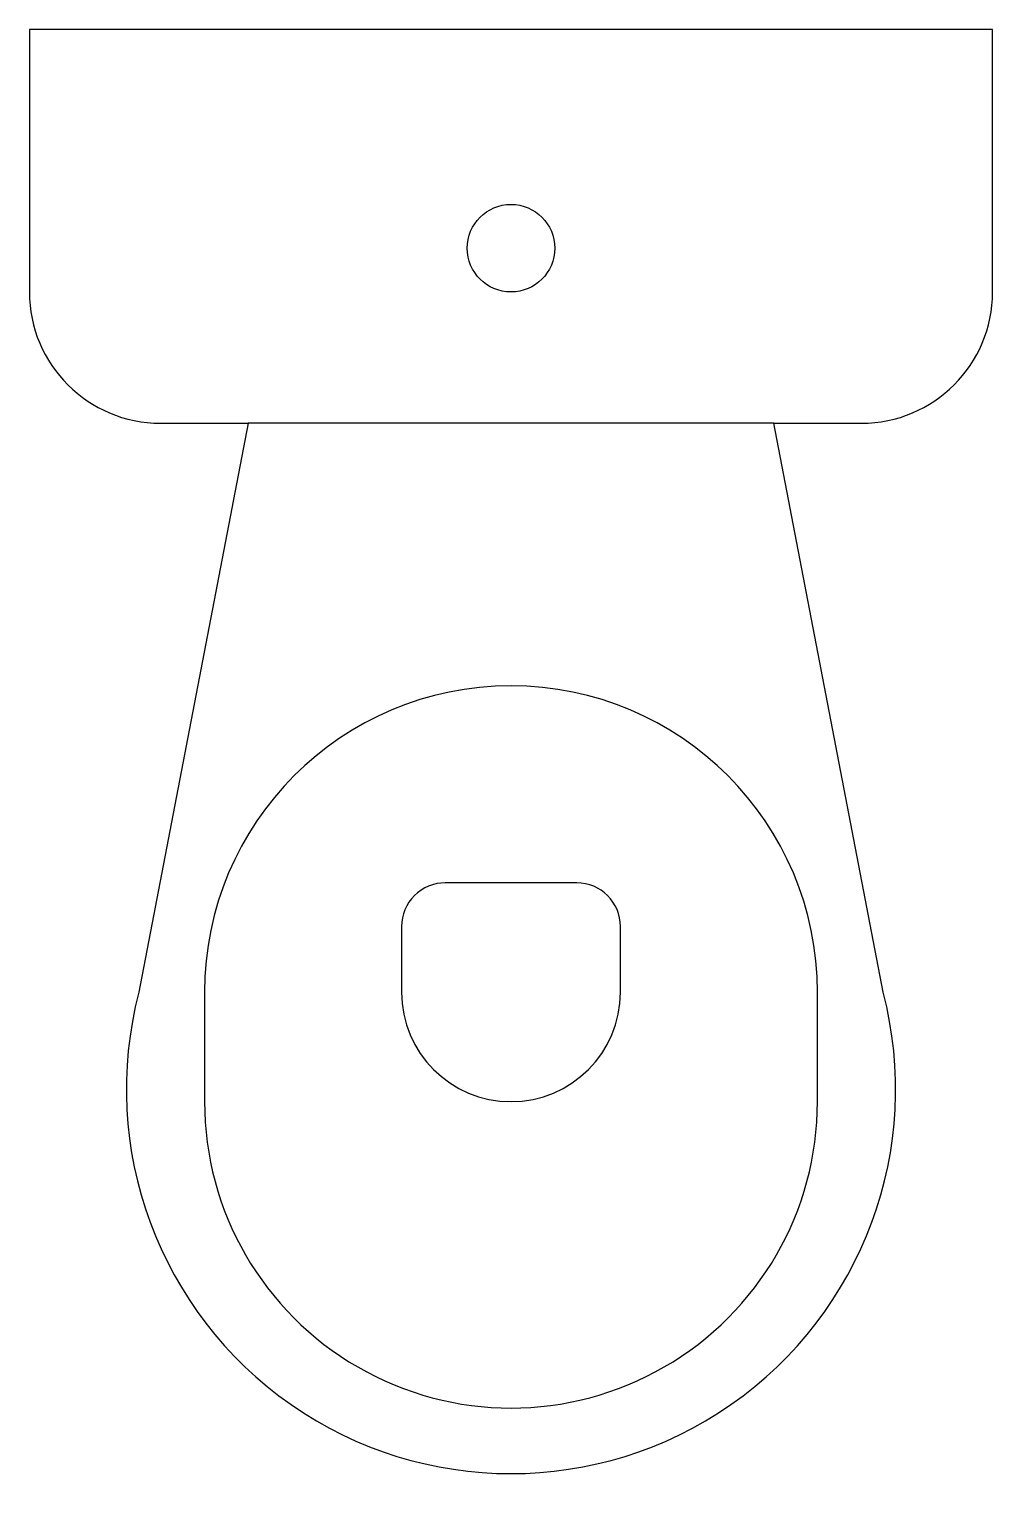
# Model space of a CAD drawing. Extents: x 23.995 to 24.435, y 33.798 to 34.468.
import ezdxf

# ---------------------------------------------------------------- set-up
doc = ezdxf.new("R2010")
doc.units = 0
doc.header["$LTSCALE"] = 0.5
doc.header["$MEASUREMENT"] = 0
doc.layers.get('0').update_dxf_attribs({"linetype": 'CONTINUOUS'})

# ---------------------------------------------------------------- blocks, each defined once
blk = doc.blocks.new('S-18')
blk.add_line((0.12, -0.18), (-0.12, -0.18))
for points in [[(0.22, -0.12), (0.22, 0), (-0.22, 0), (-0.22, -0.12, 0.414204), (-0.16, -0.18), (-0.12, -0.18), (-0.17, -0.44, 1.294093), (0.17, -0.44), (0.12, -0.18), (0.16, -0.18, 0.414162)], [(-0.14, -0.44), (-0.14, -0.49001, 1.000003), (0.14, -0.49001), (0.14, -0.44, 1)], [(0.03, -0.39), (-0.03, -0.39, 0.414214), (-0.05, -0.41), (-0.05, -0.44, 0.9999), (0.05, -0.44), (0.05, -0.41, 0.414111)]]:
    blk.add_lwpolyline(points, format="xyb", close=True)
blk.add_circle((0, -0.1), 0.02)

msp = doc.modelspace()

# ---------------------------------------------------------------- block references
msp.add_blockref('S-18', (24.21533, 34.46827))

doc.saveas('drawing.dxf')
